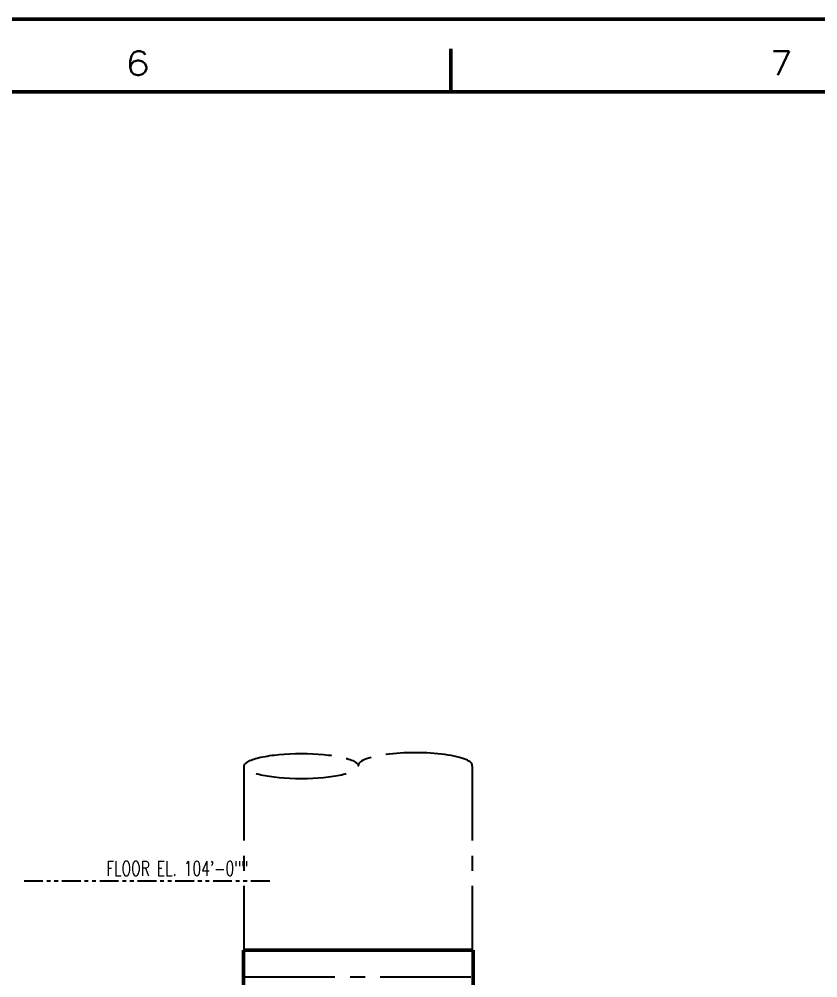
# Model space of a CAD drawing. Header units: inches. Extents: x 0 to 1408, y 0 to 1088.
# Drawn here: x 929.9 to 1141.2, y 834.5 to 1088 of the extents above; entities that cross this region are included whole.
import ezdxf
from ezdxf.enums import TextEntityAlignment as Align

# ---------------------------------------------------------------- set-up
doc = ezdxf.new("R2010")
doc.units = ezdxf.units.IN
doc.header["$LTSCALE"] = 32
doc.header["$MEASUREMENT"] = 0
doc.linetypes.add('CENTER2', pattern=[1.125, 0.75, -0.125, 0.125, -0.125])
doc.linetypes.add('PHANTOM2', pattern=[1.25, 0.625, -0.125, 0.125, -0.125, 0.125, -0.125])
for name, color, linetype, lineweight in [('AM_0', 7, 'Continuous', 50), ('AM_BOR', 255, 'Continuous', 50), ('Equipment-AM_0', 7, 'Continuous', 50), ('Equipment-AM_6', 140, 'Continuous', 35), ('Layout-AM_11', 92, 'PHANTOM2', 25)]:
    doc.layers.add(name, color=color, linetype=linetype, lineweight=lineweight)
doc.styles.add('simplex', font='simplex.shx', dxfattribs={"width": 0.75})
doc.styles.get("Standard").update_dxf_attribs({"font": 'ROMANS.SHX', "width": 0.7})

# ---------------------------------------------------------------- blocks, each defined once
blk = doc.blocks.new('PE_FR_E')
at = {"layer": 'AM_BOR'}
blk.add_line((828.75, 848.35), (828.75, 857.35), dxfattribs=at)
at = {"layer": 'AM_BOR', "color": 9}
blk.add_lwpolyline([(0, 0), (1117.6, 0), (1117.6, 863.6), (0, 863.6)], close=True, dxfattribs=at)
at = {"layer": 'AM_BOR'}
blk.add_lwpolyline([(18.75, 15.25), (1098.85, 15.25), (1098.85, 848.35), (18.75, 848.35)], close=True, dxfattribs=at)
at = {"layer": 'AM_BOR', "style": 'simplex'}
for s, width, p in [('6', 1.22807, (762.96, 851.85)), ('7', 1.105263, (898.16, 851.85))]:
    blk.add_text(s, height=5, dxfattribs=dict(at, width=width)).set_placement(p, align=Align.CENTER)
at = {"layer": 'AM_BOR', "width": 0.9, "flags": 9}
blk.add_attdef('PENSTYLE', text='', height=1, dxfattribs=at).set_placement((1116.99, 0.33), align=Align.BOTTOM_RIGHT)

msp = doc.modelspace()

# ---------------------------------------------------------------- linework, layer by layer
at = {"layer": 'AM_0'}
for p, q in [((989.233802, 841.745712), (989.233802, 829.745712)), ((989.233802, 841.745712), (1019.608802, 841.745712)), ((1019.608802, 841.745712), (1049.983802, 841.745712)), ((1049.983802, 829.745712), (1049.983802, 841.745712))]:
    msp.add_line(p, q, dxfattribs=at)
at = {"layer": 'Layout-AM_11', "linetype": 'CENTER2'}
for p, q in [((989.421302, 834.745712), (989.421302, 890.441452)), ((1049.800058, 834.745712), (1049.800058, 890.441452)), ((989.421302, 834.745712), (1049.800058, 834.745712))]:
    msp.add_line(p, q, dxfattribs=at)
at = {"layer": 'Layout-AM_11', "ltscale": 0.25}
msp.add_line((996.163948, 859.995712), (930.587101, 859.995712), dxfattribs=at)
at = {"layer": 'Layout-AM_11', "linetype": 'CENTER2'}
msp.add_ellipse((1004.515991, 890.441452), major_axis=(-15.094689, 0), ratio=0.2216316231, dxfattribs=at)
msp.add_ellipse((1034.676547, 890.648089), major_axis=(-15.094689, 0), ratio=0.2216316231, start_param=3.079786925, end_param=6.3449910358, dxfattribs=at)

# ---------------------------------------------------------------- block references
at = {"layer": 'Equipment-AM_0', "lineweight": 0, "xscale": 1.25984251968512, "yscale": 1.25984251968512, "zscale": 1.25984251968512}
msp.add_blockref('PE_FR_E', (0, 0), dxfattribs=at)

# ---------------------------------------------------------------- texts
at = {"layer": 'Equipment-AM_6', "color": 140, "insert": (952.908934, 865.295377), "char_height": 3.84, "attachment_point": 1}
msp.add_mtext_dynamic_manual_height_columns('FLOOR EL. 104\'-0""', width=58.33927079, gutter_width=19.2, heights=[0], dxfattribs=at)

doc.saveas('drawing.dxf')
